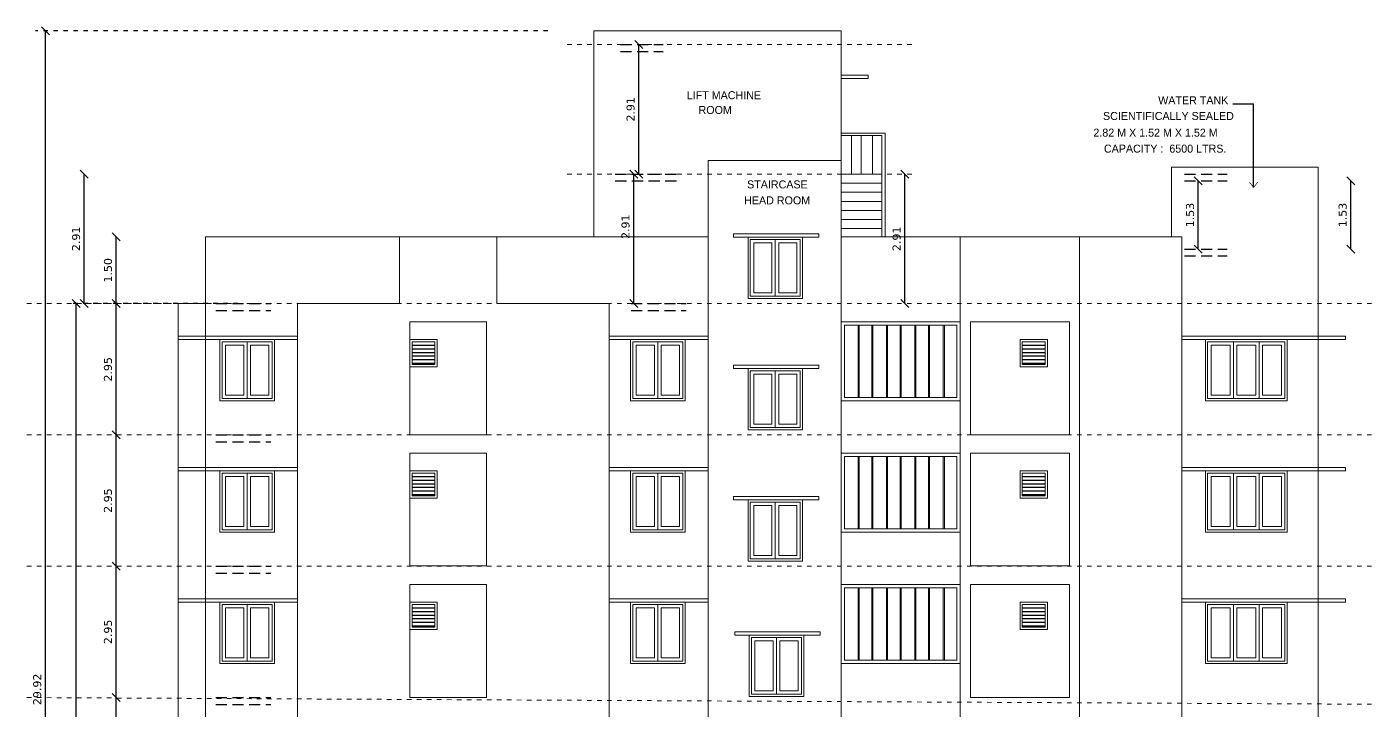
# Model space of a CAD drawing. Header units: metres. Extents: x 927 to 1109, y 805 to 891.
# Drawn here: x 1030.46 to 1060.72, y 876.03 to 891.39 of the extents above; entities that cross this region are included whole.
import ezdxf

# ---------------------------------------------------------------- set-up
doc = ezdxf.new("R2010")
doc.units = ezdxf.units.M
doc.header["$MEASUREMENT"] = 0
doc.header["$PDMODE"] = 2
doc.header["$PDSIZE"] = 50
for name, pattern in [('DOT2', [0.125, 0, -0.125]), ('DOTX2', [0.5, 0, -0.5]), ('HIDDEN', [0.375, 0.25, -0.125])]:
    doc.linetypes.add(name, pattern=pattern)
doc.layers.get('0').update_dxf_attribs({"lineweight": 0})
doc.layers.get('Defpoints').update_dxf_attribs({"lineweight": 0})
for name, color, linetype in [('BLK_1_HT_OF_BLDG', 5, 'Continuous'), ('BLK_1_ROOF_WATER_TANK_HT', 235, 'Continuous'), ('BLK_1_STAIR_HEADROOM', 55, 'Continuous'), ('COLUMN', 2, 'Continuous'), ('DOORTEXT', 13, 'Continuous'), ('flr hts', 252, 'HIDDEN'), ('HATCH', 15, 'Continuous')]:
    doc.layers.add(name, color=color, linetype=linetype)
for name, color, linetype, lineweight in [('BLK_1_MUMTY_HT', 83, 'Continuous', 0), ('DOOR', 8, 'Continuous', 0), ('ED', 30, 'Continuous', 0), ('ROOM TEXT', 7, 'Continuous', 0), ('wall', 7, 'Continuous', 0)]:
    doc.layers.add(name, color=color, linetype=linetype, lineweight=lineweight)
doc.styles.get("Standard").update_dxf_attribs({"font": 'verdana.ttf', "height": 0.18})
doc.styles.add('UATEXT', font='GOTHIC.TTF')
doc.dimstyles.new('ED', dxfattribs={"dimscale": 0, "dimtxt": 0.18, "dimasz": 0.18, "dimexe": 0, "dimexo": 0, "dimgap": 0.09, "dimtad": 1, "dimtoh": 1, "dimzin": 3, "dimdsep": 46, "dimtxsty": 'Standard', "dimblk": 'OBLIQUE', "dimcen": 0.09, "dimse1": 1, "dimse2": 1, "dimclrd": 251, "dimclrt": 30, "dimadec": 0, "dimazin": 0, "dimtfac": 1, "dimtmove": 0, "dimatfit": 3, "dimldrblk": 'ARCHTICK', "dimfxl": 1, "dimtolj": 1, "dimtzin": 0, "dimarcsym": 0})
doc.dimstyles.get("Standard").update_dxf_attribs({"dimscale": 0, "dimtxt": 0.18, "dimasz": 0.18, "dimexe": 0.18, "dimexo": 0.0625, "dimgap": 0.09, "dimtad": 1, "dimtoh": 1, "dimzin": 0, "dimdsep": 46, "dimtxsty": 'Standard', "dimblk": 'OBLIQUE', "dimcen": 0.09, "dimse1": 1, "dimse2": 1, "dimadec": 0, "dimazin": 0, "dimtfac": 1, "dimtofl": 0, "dimtmove": 0, "dimatfit": 3, "dimldrblk": 'OBLIQUE', "dimfxl": 1, "dimtolj": 1, "dimtzin": 0, "dimarcsym": 0})

# ---------------------------------------------------------------- blocks, each defined once
blk = doc.blocks.new('_Oblique')
at = {"color": 0, "linetype": 'ByBlock', "lineweight": -2}
blk.add_line((-0.5, -0.5), (0.5, 0.5), dxfattribs=at)
blk = doc.blocks.new('*D33')
at = {"layer": 'Defpoints', "color": 0, "transparency": 16777216}
for p in [(1032.47, 885.168), (1035.205, 885.168), (1034.812, 882.215)]:
    blk.add_point(p, dxfattribs=at)
at = {"layer": 'ED', "color": 251, "lineweight": -2, "transparency": 16777216}
blk.add_line((1032.47, 882.215), (1032.47, 885.168), dxfattribs=at)
at = {"layer": 'ED', "color": 251, "lineweight": -2, "transparency": 16777216, "xscale": 0.18, "yscale": 0.18, "zscale": 0.18}
for p, rotation in [((1032.47, 885.168), 90), ((1032.47, 882.215), 270)]:
    blk.add_blockref('_Oblique', p, dxfattribs=dict(at, rotation=rotation))
at = {"layer": 'ED', "color": 30, "transparency": 16777216, "insert": (1032.286, 883.691), "char_height": 0.18, "attachment_point": 5, "rotation": 90}
blk.add_mtext('\\A1;2.95', dxfattribs=at)
blk = doc.blocks.new('_ArchTick')
at = {"color": 0, "const_width": 0.15}
blk.add_lwpolyline([(-0.5, -0.5), (0.5, 0.5)], dxfattribs=at)
blk = doc.blocks.new('*D34')
at = {"layer": 'Defpoints', "color": 0, "transparency": 16777216}
for p in [(1032.47, 886.668), (1035.205, 886.668), (1035.205, 885.168)]:
    blk.add_point(p, dxfattribs=at)
at = {"layer": 'wall', "color": 251, "lineweight": -2, "transparency": 16777216}
blk.add_line((1032.47, 885.168), (1032.47, 886.668), dxfattribs=at)
at = {"layer": 'wall', "color": 251, "lineweight": -2, "transparency": 16777216, "xscale": 0.18, "yscale": 0.18, "zscale": 0.18}
for p, rotation in [((1032.47, 886.668), 90), ((1032.47, 885.168), 270)]:
    blk.add_blockref('_Oblique', p, dxfattribs=dict(at, rotation=rotation))
at = {"layer": 'wall', "color": 30, "transparency": 16777216, "insert": (1032.286, 885.918), "char_height": 0.18, "attachment_point": 5, "rotation": 90}
blk.add_mtext('\\A1;1.50', dxfattribs=at)
blk = doc.blocks.new('*D35')
at = {"layer": 'Defpoints', "color": 0, "transparency": 16777216}
for p in [(1030.878, 891.301), (1042.181, 891.301), (1031.751, 861.385)]:
    blk.add_point(p, dxfattribs=at)
at = {"layer": 'ED', "color": 251, "lineweight": -2, "transparency": 16777216}
blk.add_line((1030.878, 861.385), (1030.878, 891.301), dxfattribs=at)
at = {"layer": 'ED', "color": 251, "lineweight": -2, "transparency": 16777216, "xscale": 0.18, "yscale": 0.18, "zscale": 0.18}
for p, rotation in [((1030.878, 891.301), 90), ((1030.878, 861.385), 270)]:
    blk.add_blockref('_Oblique', p, dxfattribs=dict(at, rotation=rotation))
at = {"layer": 'ED', "color": 30, "transparency": 16777216, "insert": (1030.694, 876.493), "char_height": 0.18, "attachment_point": 5, "rotation": 90}
blk.add_mtext('\\A1;29.92', dxfattribs=at)
blk = doc.blocks.new('*D36')
at = {"layer": 'Defpoints', "color": 0, "transparency": 16777216}
for p in [(1044.112, 888.081), (1044.629, 888.081), (1044.662, 885.168)]:
    blk.add_point(p, dxfattribs=at)
at = {"layer": 'ED', "color": 251, "lineweight": -2, "transparency": 16777216}
blk.add_line((1044.112, 885.168), (1044.112, 888.081), dxfattribs=at)
at = {"layer": 'ED', "color": 251, "lineweight": -2, "transparency": 16777216, "xscale": 0.18, "yscale": 0.18, "zscale": 0.18}
for p, rotation in [((1044.112, 888.081), 90), ((1044.112, 885.168), 270)]:
    blk.add_blockref('_Oblique', p, dxfattribs=dict(at, rotation=rotation))
at = {"layer": 'ED', "color": 30, "transparency": 16777216, "insert": (1043.928, 886.898), "char_height": 0.18, "attachment_point": 5, "rotation": 90}
blk.add_mtext('\\A1;2.91', dxfattribs=at)
blk = doc.blocks.new('*D100')
at = {"layer": 'Defpoints', "color": 0, "transparency": 16777216}
for p in [(1056.811, 887.928), (1056.847, 887.928), (1056.847, 886.395)]:
    blk.add_point(p, dxfattribs=at)
at = {"layer": 'ED', "color": 251, "lineweight": -2, "transparency": 16777216}
blk.add_line((1056.811, 886.395), (1056.811, 887.928), dxfattribs=at)
at = {"layer": 'ED', "color": 251, "lineweight": -2, "transparency": 16777216, "xscale": 0.18, "yscale": 0.18, "zscale": 0.18}
for p, rotation in [((1056.811, 887.928), 90), ((1056.811, 886.395), 270)]:
    blk.add_blockref('_Oblique', p, dxfattribs=dict(at, rotation=rotation))
at = {"layer": 'ED', "color": 30, "transparency": 16777216, "insert": (1056.627, 887.161), "char_height": 0.18, "attachment_point": 5, "rotation": 90}
blk.add_mtext('\\A1;1.53', dxfattribs=at)
blk = doc.blocks.new('*D101')
at = {"layer": 'Defpoints', "color": 0, "transparency": 16777216}
for p in [(1044.226, 890.995), (1044.431, 890.995), (1044.431, 888.081)]:
    blk.add_point(p, dxfattribs=at)
at = {"layer": 'ED', "color": 251, "lineweight": -2, "transparency": 16777216}
blk.add_line((1044.226, 888.081), (1044.226, 890.995), dxfattribs=at)
at = {"layer": 'ED', "color": 251, "lineweight": -2, "transparency": 16777216, "xscale": 0.18, "yscale": 0.18, "zscale": 0.18}
for p, rotation in [((1044.226, 890.995), 90), ((1044.226, 888.081), 270)]:
    blk.add_blockref('_Oblique', p, dxfattribs=dict(at, rotation=rotation))
at = {"layer": 'ED', "color": 30, "transparency": 16777216, "insert": (1044.042, 889.538), "char_height": 0.18, "attachment_point": 5, "rotation": 90}
blk.add_mtext('\\A1;2.91', dxfattribs=at)
blk = doc.blocks.new('*D118')
at = {"layer": 'BLK_1_STAIR_HEADROOM', "color": 0, "lineweight": -2, "transparency": 16777216}
blk.add_line((1050.21, 885.168), (1050.21, 888.081), dxfattribs=at)
at = {"layer": 'Defpoints', "color": 0, "transparency": 16777216}
for p in [(1045.167, 888.081), (1050.21, 888.081), (1045.29, 885.168)]:
    blk.add_point(p, dxfattribs=at)
at = {"layer": 'BLK_1_STAIR_HEADROOM', "color": 0, "lineweight": -2, "transparency": 16777216, "xscale": 0.18, "yscale": 0.18, "zscale": 0.18}
for p, rotation in [((1050.21, 888.081), 90), ((1050.21, 885.168), 270)]:
    blk.add_blockref('_Oblique', p, dxfattribs=dict(at, rotation=rotation))
at = {"layer": 'BLK_1_STAIR_HEADROOM', "color": 0, "transparency": 16777216, "insert": (1050.026, 886.625), "char_height": 0.18, "attachment_point": 5, "rotation": 90}
blk.add_mtext('\\A1;2.91', dxfattribs=at)
blk = doc.blocks.new('*D124')
at = {"layer": 'BLK_1_HT_OF_BLDG', "color": 0, "lineweight": -2, "transparency": 16777216}
blk.add_line((1031.567, 861.385), (1031.567, 885.168), dxfattribs=at)
at = {"layer": 'Defpoints', "color": 0, "transparency": 16777216}
for p in [(1031.567, 885.168), (1034.476, 885.168), (1034.476, 861.385)]:
    blk.add_point(p, dxfattribs=at)
at = {"layer": 'BLK_1_HT_OF_BLDG', "color": 0, "lineweight": -2, "transparency": 16777216, "xscale": 0.18, "yscale": 0.18, "zscale": 0.18}
for p, rotation in [((1031.567, 885.168), 90), ((1031.567, 861.385), 270)]:
    blk.add_blockref('_Oblique', p, dxfattribs=dict(at, rotation=rotation))
at = {"layer": 'BLK_1_HT_OF_BLDG', "color": 0, "transparency": 16777216, "insert": (1031.383, 873.476), "char_height": 0.18, "attachment_point": 5, "rotation": 90}
blk.add_mtext('\\A1;23.78', dxfattribs=at)
blk = doc.blocks.new('*D148')
at = {"layer": 'BLK_1_MUMTY_HT', "color": 0, "lineweight": -2, "transparency": 16777216}
blk.add_line((1031.751, 885.168), (1031.751, 888.081), dxfattribs=at)
at = {"layer": 'Defpoints', "color": 0, "transparency": 16777216}
for p in [(1031.751, 888.081), (1045.785, 888.081), (1033.863, 885.168)]:
    blk.add_point(p, dxfattribs=at)
at = {"layer": 'BLK_1_MUMTY_HT', "color": 0, "lineweight": -2, "transparency": 16777216, "xscale": 0.18, "yscale": 0.18, "zscale": 0.18}
for p, rotation in [((1031.751, 888.081), 90), ((1031.751, 885.168), 270)]:
    blk.add_blockref('_Oblique', p, dxfattribs=dict(at, rotation=rotation))
at = {"layer": 'BLK_1_MUMTY_HT', "color": 0, "transparency": 16777216, "insert": (1031.568, 886.625), "char_height": 0.18, "attachment_point": 5, "rotation": 90}
blk.add_mtext('\\A1;2.91', dxfattribs=at)
blk = doc.blocks.new('*D149')
at = {"layer": 'BLK_1_ROOF_WATER_TANK_HT', "color": 0, "lineweight": -2, "transparency": 16777216}
blk.add_line((1060.243, 886.395), (1060.243, 887.928), dxfattribs=at)
at = {"layer": 'Defpoints', "color": 0, "transparency": 16777216}
for p in [(1057.462, 887.928), (1060.243, 887.928), (1057.462, 886.395)]:
    blk.add_point(p, dxfattribs=at)
at = {"layer": 'BLK_1_ROOF_WATER_TANK_HT', "color": 0, "lineweight": -2, "transparency": 16777216, "xscale": 0.18, "yscale": 0.18, "zscale": 0.18}
for p, rotation in [((1060.243, 887.928), 90), ((1060.243, 886.395), 270)]:
    blk.add_blockref('_Oblique', p, dxfattribs=dict(at, rotation=rotation))
at = {"layer": 'BLK_1_ROOF_WATER_TANK_HT', "color": 0, "transparency": 16777216, "insert": (1060.06, 887.161), "char_height": 0.18, "attachment_point": 5, "rotation": 90}
blk.add_mtext('\\A1;1.53', dxfattribs=at)
blk = doc.blocks.new('*D285')
at = {"layer": 'Defpoints', "color": 0, "transparency": 16777216}
for p in [(1032.47, 876.308), (1033.863, 876.308), (1033.633, 873.355)]:
    blk.add_point(p, dxfattribs=at)
at = {"layer": 'ED', "color": 251, "lineweight": -2, "transparency": 16777216}
blk.add_line((1032.47, 873.355), (1032.47, 876.308), dxfattribs=at)
at = {"layer": 'ED', "color": 251, "lineweight": -2, "transparency": 16777216, "xscale": 0.18, "yscale": 0.18, "zscale": 0.18}
for p, rotation in [((1032.47, 876.308), 90), ((1032.47, 873.355), 270)]:
    blk.add_blockref('_Oblique', p, dxfattribs=dict(at, rotation=rotation))
at = {"layer": 'ED', "color": 30, "transparency": 16777216, "insert": (1032.286, 874.831), "char_height": 0.18, "attachment_point": 5, "rotation": 90}
blk.add_mtext('\\A1;2.95', dxfattribs=at)
blk = doc.blocks.new('*D286')
at = {"layer": 'Defpoints', "color": 0, "transparency": 16777216}
for p in [(1032.47, 879.261), (1033.863, 879.261), (1033.863, 876.308)]:
    blk.add_point(p, dxfattribs=at)
at = {"layer": 'ED', "color": 251, "lineweight": -2, "transparency": 16777216}
blk.add_line((1032.47, 876.308), (1032.47, 879.261), dxfattribs=at)
at = {"layer": 'ED', "color": 251, "lineweight": -2, "transparency": 16777216, "xscale": 0.18, "yscale": 0.18, "zscale": 0.18}
for p, rotation in [((1032.47, 879.261), 90), ((1032.47, 876.308), 270)]:
    blk.add_blockref('_Oblique', p, dxfattribs=dict(at, rotation=rotation))
at = {"layer": 'ED', "color": 30, "transparency": 16777216, "insert": (1032.286, 877.785), "char_height": 0.18, "attachment_point": 5, "rotation": 90}
blk.add_mtext('\\A1;2.95', dxfattribs=at)
blk = doc.blocks.new('*D287')
at = {"layer": 'Defpoints', "color": 0, "transparency": 16777216}
for p in [(1032.47, 882.215), (1033.863, 882.215), (1033.863, 879.261)]:
    blk.add_point(p, dxfattribs=at)
at = {"layer": 'ED', "color": 251, "lineweight": -2, "transparency": 16777216}
blk.add_line((1032.47, 879.261), (1032.47, 882.215), dxfattribs=at)
at = {"layer": 'ED', "color": 251, "lineweight": -2, "transparency": 16777216, "xscale": 0.18, "yscale": 0.18, "zscale": 0.18}
for p, rotation in [((1032.47, 882.215), 90), ((1032.47, 879.261), 270)]:
    blk.add_blockref('_Oblique', p, dxfattribs=dict(at, rotation=rotation))
at = {"layer": 'ED', "color": 30, "transparency": 16777216, "insert": (1032.286, 880.738), "char_height": 0.18, "attachment_point": 5, "rotation": 90}
blk.add_mtext('\\A1;2.95', dxfattribs=at)

msp = doc.modelspace()

# ---------------------------------------------------------------- hatches: boundary and pattern name
at = {"layer": 'HATCH'}
h = msp.add_hatch(dxfattribs=at)
h.set_pattern_fill('ANSI31', color=256, scale=0.638889, angle=135, style=0)
h.set_pattern_definition([(180, (1272.15262, 1333.52954), (0, -0.079861111), [])])
h.paths.add_polyline_path([(1039.638, 884.31), (1039.127, 884.31), (1039.127, 883.799), (1039.638, 883.799)])
h = msp.add_hatch(dxfattribs=at)
h.set_pattern_fill('ANSI31', color=256, scale=0.638889, angle=135, style=0)
h.set_pattern_definition([(180, (1285.87874, 1333.52954), (0, -0.079861111), [])])
h.paths.add_polyline_path([(1053.365, 884.31), (1052.853, 884.31), (1052.853, 883.799), (1053.365, 883.799)])
h = msp.add_hatch(dxfattribs=at)
h.set_pattern_fill('ANSI31', color=256, scale=0.638889, angle=135, style=0)
h.set_pattern_definition([(180, (1272.15262, 1330.57621), (0, -0.079861111), [])])
h.paths.add_polyline_path([(1039.638, 881.357), (1039.127, 881.357), (1039.127, 880.846), (1039.638, 880.846)])
h = msp.add_hatch(dxfattribs=at)
h.set_pattern_fill('ANSI31', color=256, scale=0.638889, angle=135, style=0)
h.set_pattern_definition([(180, (1285.87874, 1330.57621), (0, -0.079861111), [])])
h.paths.add_polyline_path([(1053.365, 881.357), (1052.853, 881.357), (1052.853, 880.846), (1053.365, 880.846)])
h = msp.add_hatch(dxfattribs=at)
h.set_pattern_fill('ANSI31', color=256, scale=0.638889, angle=135, style=0)
h.set_pattern_definition([(180, (1272.15262, 1327.62287), (0, -0.079861111), [])])
h.paths.add_polyline_path([(1039.638, 878.404), (1039.127, 878.404), (1039.127, 877.892), (1039.638, 877.892)])
h = msp.add_hatch(dxfattribs=at)
h.set_pattern_fill('ANSI31', color=256, scale=0.638889, angle=135, style=0)
h.set_pattern_definition([(180, (1285.87874, 1327.62287), (0, -0.079861111), [])])
h.paths.add_polyline_path([(1053.365, 878.404), (1052.853, 878.404), (1052.853, 877.892), (1053.365, 877.892)])

# ---------------------------------------------------------------- linework, layer by layer
at = {"color": 251, "linetype": 'DOT2'}
for p, q in [((1042.616, 890.995), (1050.371, 890.995)), ((1042.616, 888.081), (1050.371, 888.081)), ((1030.461, 885.168), (1060.721, 885.168)), ((1030.461, 882.215), (1060.721, 882.215)), ((1030.461, 879.261), (1060.721, 879.261)), ((1030.461, 876.308), (1060.721, 876.158))]:
    msp.add_line(p, q, dxfattribs=at)
at = {"layer": 'COLUMN', "linetype": 'HIDDEN'}
for p, q in [((1043.812, 890.995), (1044.774, 890.995)), ((1043.812, 890.841), (1044.774, 890.841)), ((1043.696, 888.081), (1045.167, 888.081)), ((1043.696, 887.928), (1045.167, 887.928)), ((1056.499, 888.081), (1057.462, 888.081)), ((1056.499, 887.928), (1057.462, 887.928)), ((1056.499, 886.395), (1057.462, 886.395)), ((1056.499, 886.241), (1057.462, 886.241)), ((1034.711, 885.168), (1035.949, 885.168)), ((1044.052, 885.168), (1045.29, 885.168)), ((1034.711, 885.015), (1035.949, 885.015)), ((1044.052, 885.015), (1045.29, 885.015)), ((1034.711, 882.215), (1035.949, 882.215)), ((1034.711, 882.061), (1035.949, 882.061)), ((1034.711, 879.261), (1035.949, 879.261)), ((1034.711, 879.108), (1035.949, 879.108)), ((1034.711, 876.308), (1035.949, 876.308)), ((1034.711, 876.155), (1035.949, 876.155))]:
    msp.add_line(p, q, dxfattribs=at)
at = {"layer": 'DOOR', "linetype": 'Continuous'}
for p, q in [((1048.775, 889.001), (1049.771, 889.001)), ((1048.775, 888.95), (1049.695, 888.95)), ((1049.008, 888.95), (1049.008, 888.081)), ((1049.227, 888.95), (1049.227, 888.081)), ((1049.48, 888.95), (1049.48, 888.081)), ((1049.695, 886.668), (1049.695, 888.95)), ((1049.771, 886.668), (1049.771, 889.001)), ((1048.775, 888.081), (1049.695, 888.081)), ((1048.775, 887.877), (1049.695, 887.877)), ((1048.775, 887.672), (1049.695, 887.672)), ((1048.775, 887.468), (1049.695, 887.468)), ((1048.775, 887.264), (1049.695, 887.264)), ((1048.775, 887.059), (1049.695, 887.059)), ((1041.031, 886.668), (1045.785, 886.668)), ((1047.909, 886.663), (1046.683, 886.663)), ((1046.683, 886.663), (1046.683, 885.283)), ((1047.909, 885.283), (1047.909, 886.663)), ((1048.775, 886.855), (1049.695, 886.855)), ((1051.458, 886.668), (1048.775, 886.668)), ((1054.141, 886.668), (1056.441, 886.668)), ((1047.858, 886.612), (1046.734, 886.612)), ((1046.734, 886.612), (1046.734, 885.334)), ((1047.296, 886.612), (1047.296, 885.334)), ((1047.858, 885.334), (1047.858, 886.612)), ((1034.476, 885.168), (1033.863, 885.168)), ((1046.683, 885.283), (1047.909, 885.283)), ((1046.734, 885.334), (1047.858, 885.334)), ((1051.458, 884.758), (1048.775, 884.758)), ((1048.851, 884.681), (1051.381, 884.681)), ((1048.851, 883.058), (1048.851, 884.681)), ((1049.158, 884.681), (1049.158, 883.058)), ((1049.183, 884.681), (1049.183, 883.058)), ((1049.465, 883.058), (1049.465, 884.681)), ((1049.49, 883.058), (1049.49, 884.681)), ((1049.797, 884.681), (1049.797, 883.058)), ((1049.822, 884.681), (1049.822, 883.058)), ((1050.103, 883.058), (1050.103, 884.681)), ((1050.129, 883.058), (1050.129, 884.681)), ((1050.436, 884.681), (1050.436, 883.058)), ((1050.461, 884.681), (1050.461, 883.058)), ((1050.742, 883.058), (1050.742, 884.681)), ((1050.768, 883.058), (1050.768, 884.681)), ((1051.075, 884.681), (1051.075, 883.058)), ((1051.1, 884.681), (1051.1, 883.058)), ((1051.381, 884.681), (1051.381, 883.058)), ((1036.029, 884.361), (1034.802, 884.361)), ((1034.802, 884.361), (1034.802, 882.981)), ((1035.978, 884.31), (1034.853, 884.31)), ((1034.853, 884.31), (1034.853, 883.032)), ((1035.415, 884.31), (1035.415, 883.032)), ((1035.978, 883.032), (1035.978, 884.31)), ((1036.029, 882.981), (1036.029, 884.361)), ((1045.267, 884.361), (1044.04, 884.361)), ((1044.04, 884.361), (1044.04, 882.981)), ((1045.216, 884.31), (1044.091, 884.31)), ((1044.091, 884.31), (1044.091, 883.032)), ((1044.654, 884.31), (1044.654, 883.032)), ((1045.216, 883.032), (1045.216, 884.31)), ((1045.267, 882.981), (1045.267, 884.361)), ((1058.811, 884.361), (1056.971, 884.361)), ((1056.971, 884.361), (1056.971, 882.981)), ((1058.76, 884.31), (1057.022, 884.31)), ((1057.022, 884.31), (1057.022, 883.032)), ((1057.602, 884.31), (1057.602, 883.032)), ((1058.181, 884.31), (1058.181, 883.032)), ((1058.76, 883.032), (1058.76, 884.31)), ((1058.811, 882.981), (1058.811, 884.361)), ((1047.909, 883.71), (1046.683, 883.71)), ((1046.683, 883.71), (1046.683, 882.33)), ((1047.858, 883.659), (1046.734, 883.659)), ((1046.734, 883.659), (1046.734, 882.381)), ((1047.296, 883.659), (1047.296, 882.381)), ((1047.858, 882.381), (1047.858, 883.659)), ((1047.909, 882.33), (1047.909, 883.71)), ((1034.853, 883.032), (1035.978, 883.032)), ((1044.091, 883.032), (1045.216, 883.032)), ((1051.381, 883.058), (1048.851, 883.058)), ((1057.022, 883.032), (1058.76, 883.032)), ((1034.802, 882.981), (1036.029, 882.981)), ((1044.04, 882.981), (1045.267, 882.981)), ((1051.458, 882.981), (1048.775, 882.981)), ((1056.971, 882.981), (1058.811, 882.981)), ((1046.734, 882.381), (1047.858, 882.381)), ((1046.683, 882.33), (1047.909, 882.33)), ((1051.458, 881.805), (1048.775, 881.805)), ((1051.458, 881.805), (1048.775, 881.805)), ((1048.851, 881.728), (1051.381, 881.728)), ((1048.851, 880.105), (1048.851, 881.728)), ((1049.158, 881.728), (1049.158, 880.105)), ((1049.183, 881.728), (1049.183, 880.105)), ((1049.465, 880.105), (1049.465, 881.728)), ((1049.49, 880.105), (1049.49, 881.728)), ((1049.797, 881.728), (1049.797, 880.105)), ((1049.822, 881.728), (1049.822, 880.105)), ((1050.103, 880.105), (1050.103, 881.728)), ((1050.129, 880.105), (1050.129, 881.728)), ((1050.436, 881.728), (1050.436, 880.105)), ((1050.461, 881.728), (1050.461, 880.105)), ((1050.742, 880.105), (1050.742, 881.728)), ((1050.768, 880.105), (1050.768, 881.728)), ((1051.075, 881.728), (1051.075, 880.105)), ((1051.1, 881.728), (1051.1, 880.105)), ((1051.381, 881.728), (1051.381, 880.105)), ((1036.029, 881.408), (1034.802, 881.408)), ((1034.802, 881.408), (1034.802, 880.028)), ((1035.978, 881.357), (1034.853, 881.357)), ((1034.853, 881.357), (1034.853, 880.079)), ((1035.415, 881.357), (1035.415, 880.079)), ((1035.978, 880.079), (1035.978, 881.357)), ((1036.029, 880.028), (1036.029, 881.408)), ((1045.267, 881.408), (1044.04, 881.408)), ((1044.04, 881.408), (1044.04, 880.028)), ((1045.216, 881.357), (1044.091, 881.357)), ((1044.091, 881.357), (1044.091, 880.079)), ((1044.654, 881.357), (1044.654, 880.079)), ((1045.216, 880.079), (1045.216, 881.357)), ((1045.267, 880.028), (1045.267, 881.408)), ((1058.811, 881.408), (1056.971, 881.408)), ((1056.971, 881.408), (1056.971, 880.028)), ((1058.76, 881.357), (1057.022, 881.357)), ((1057.022, 881.357), (1057.022, 880.079)), ((1057.602, 881.357), (1057.602, 880.079)), ((1058.181, 881.357), (1058.181, 880.079)), ((1058.76, 880.079), (1058.76, 881.357)), ((1058.811, 880.028), (1058.811, 881.408)), ((1047.909, 880.756), (1046.683, 880.756)), ((1046.683, 880.756), (1046.683, 879.376)), ((1047.858, 880.705), (1046.734, 880.705)), ((1046.734, 880.705), (1046.734, 879.427)), ((1047.296, 880.705), (1047.296, 879.427)), ((1047.858, 879.427), (1047.858, 880.705)), ((1047.909, 879.376), (1047.909, 880.756)), ((1034.802, 880.028), (1036.029, 880.028)), ((1034.853, 880.079), (1035.978, 880.079)), ((1044.04, 880.028), (1045.267, 880.028)), ((1044.091, 880.079), (1045.216, 880.079)), ((1051.458, 880.028), (1048.775, 880.028)), ((1051.381, 880.105), (1048.851, 880.105)), ((1056.971, 880.028), (1058.811, 880.028)), ((1057.022, 880.079), (1058.76, 880.079)), ((1046.683, 879.376), (1047.909, 879.376)), ((1046.734, 879.427), (1047.858, 879.427)), ((1051.458, 878.851), (1048.775, 878.851)), ((1051.458, 878.851), (1048.775, 878.851)), ((1048.851, 878.775), (1051.381, 878.775)), ((1048.851, 877.151), (1048.851, 878.775)), ((1049.158, 878.775), (1049.158, 877.151)), ((1049.183, 878.775), (1049.183, 877.151)), ((1049.465, 877.151), (1049.465, 878.775)), ((1049.49, 877.151), (1049.49, 878.775)), ((1049.797, 878.775), (1049.797, 877.151)), ((1049.822, 878.775), (1049.822, 877.151)), ((1050.103, 877.151), (1050.103, 878.775)), ((1050.129, 877.151), (1050.129, 878.775)), ((1050.436, 878.775), (1050.436, 877.151)), ((1050.461, 878.775), (1050.461, 877.151)), ((1050.742, 877.151), (1050.742, 878.775)), ((1050.768, 877.151), (1050.768, 878.775)), ((1051.075, 878.775), (1051.075, 877.151)), ((1051.1, 878.775), (1051.1, 877.151)), ((1051.381, 878.775), (1051.381, 877.151)), ((1036.029, 878.455), (1034.802, 878.455)), ((1034.802, 878.455), (1034.802, 877.075)), ((1036.029, 877.075), (1036.029, 878.455)), ((1045.267, 878.455), (1044.04, 878.455)), ((1044.04, 878.455), (1044.04, 877.075)), ((1045.267, 877.075), (1045.267, 878.455)), ((1058.811, 878.455), (1056.971, 878.455)), ((1056.971, 878.455), (1056.971, 877.075)), ((1058.811, 877.075), (1058.811, 878.455)), ((1035.978, 878.404), (1034.853, 878.404)), ((1034.853, 878.404), (1034.853, 877.126)), ((1035.415, 878.404), (1035.415, 877.126)), ((1035.978, 877.126), (1035.978, 878.404)), ((1045.216, 878.404), (1044.091, 878.404)), ((1044.091, 878.404), (1044.091, 877.126)), ((1044.654, 878.404), (1044.654, 877.126)), ((1045.216, 877.126), (1045.216, 878.404)), ((1058.76, 878.404), (1057.022, 878.404)), ((1057.022, 878.404), (1057.022, 877.126)), ((1057.602, 878.404), (1057.602, 877.126)), ((1058.181, 878.404), (1058.181, 877.126)), ((1058.76, 877.126), (1058.76, 878.404)), ((1047.938, 877.712), (1046.712, 877.712)), ((1046.712, 877.712), (1046.712, 876.332)), ((1047.887, 877.661), (1046.763, 877.661)), ((1046.763, 877.661), (1046.763, 876.383)), ((1047.325, 877.661), (1047.325, 876.383)), ((1047.887, 876.383), (1047.887, 877.661)), ((1047.938, 876.332), (1047.938, 877.712)), ((1034.802, 877.075), (1036.029, 877.075)), ((1034.853, 877.126), (1035.978, 877.126)), ((1044.04, 877.075), (1045.267, 877.075)), ((1044.091, 877.126), (1045.216, 877.126)), ((1051.458, 877.075), (1048.775, 877.075)), ((1051.381, 877.151), (1048.851, 877.151)), ((1056.971, 877.075), (1058.811, 877.075)), ((1057.022, 877.126), (1058.76, 877.126)), ((1046.712, 876.332), (1047.938, 876.332)), ((1046.763, 876.383), (1047.887, 876.383))]:
    msp.add_line(p, q, dxfattribs=at)
for points in [[(1046.357, 886.663), (1048.274, 886.663), (1048.274, 886.74), (1046.357, 886.74)], [(1046.811, 885.411), (1047.219, 885.411), (1047.219, 886.535), (1046.811, 886.535)], [(1047.782, 885.411), (1047.373, 885.411), (1047.373, 886.535), (1047.782, 886.535)], [(1033.863, 884.361), (1036.546, 884.361), (1036.546, 884.438), (1033.863, 884.438)], [(1034.93, 883.109), (1035.339, 883.109), (1035.339, 884.234), (1034.93, 884.234)], [(1035.901, 883.109), (1035.492, 883.109), (1035.492, 884.234), (1035.901, 884.234)], [(1039.076, 883.748), (1039.69, 883.748), (1039.69, 884.361), (1039.076, 884.361)], [(1039.127, 883.799), (1039.638, 883.799), (1039.638, 884.31), (1039.127, 884.31)], [(1043.561, 884.361), (1045.785, 884.361), (1045.785, 884.438), (1043.561, 884.438)], [(1044.168, 883.109), (1044.577, 883.109), (1044.577, 884.234), (1044.168, 884.234)], [(1045.139, 883.109), (1044.73, 883.109), (1044.73, 884.234), (1045.139, 884.234)], [(1052.802, 883.748), (1053.416, 883.748), (1053.416, 884.361), (1052.802, 884.361)], [(1052.853, 883.799), (1053.365, 883.799), (1053.365, 884.31), (1052.853, 884.31)], [(1056.441, 884.361), (1060.121, 884.361), (1060.121, 884.438), (1056.441, 884.438)], [(1057.099, 883.109), (1057.525, 883.109), (1057.525, 884.234), (1057.099, 884.234)], [(1057.678, 883.109), (1058.104, 883.109), (1058.104, 884.234), (1057.678, 884.234)], [(1058.258, 883.109), (1058.684, 883.109), (1058.684, 884.234), (1058.258, 884.234)], [(1046.357, 883.71), (1048.274, 883.71), (1048.274, 883.786), (1046.357, 883.786)], [(1046.811, 882.457), (1047.219, 882.457), (1047.219, 883.582), (1046.811, 883.582)], [(1047.782, 882.457), (1047.373, 882.457), (1047.373, 883.582), (1047.782, 883.582)], [(1033.863, 881.408), (1036.546, 881.408), (1036.546, 881.485), (1033.863, 881.485)], [(1043.561, 881.408), (1045.785, 881.408), (1045.785, 881.485), (1043.561, 881.485)], [(1056.441, 881.408), (1060.121, 881.408), (1060.121, 881.485), (1056.441, 881.485)], [(1034.93, 880.156), (1035.339, 880.156), (1035.339, 881.28), (1034.93, 881.28)], [(1035.901, 880.156), (1035.492, 880.156), (1035.492, 881.28), (1035.901, 881.28)], [(1039.076, 880.795), (1039.69, 880.795), (1039.69, 881.408), (1039.076, 881.408)], [(1039.127, 880.846), (1039.638, 880.846), (1039.638, 881.357), (1039.127, 881.357)], [(1044.168, 880.156), (1044.577, 880.156), (1044.577, 881.28), (1044.168, 881.28)], [(1045.139, 880.156), (1044.73, 880.156), (1044.73, 881.28), (1045.139, 881.28)], [(1052.802, 880.795), (1053.416, 880.795), (1053.416, 881.408), (1052.802, 881.408)], [(1052.853, 880.846), (1053.365, 880.846), (1053.365, 881.357), (1052.853, 881.357)], [(1057.099, 880.156), (1057.525, 880.156), (1057.525, 881.28), (1057.099, 881.28)], [(1057.678, 880.156), (1058.104, 880.156), (1058.104, 881.28), (1057.678, 881.28)], [(1058.258, 880.156), (1058.684, 880.156), (1058.684, 881.28), (1058.258, 881.28)], [(1046.357, 880.756), (1048.274, 880.756), (1048.274, 880.833), (1046.357, 880.833)], [(1046.811, 879.504), (1047.219, 879.504), (1047.219, 880.629), (1046.811, 880.629)], [(1047.782, 879.504), (1047.373, 879.504), (1047.373, 880.629), (1047.782, 880.629)], [(1033.863, 878.455), (1036.546, 878.455), (1036.546, 878.531), (1033.863, 878.531)], [(1039.076, 877.841), (1039.69, 877.841), (1039.69, 878.455), (1039.076, 878.455)], [(1043.561, 878.455), (1045.785, 878.455), (1045.785, 878.531), (1043.561, 878.531)], [(1052.802, 877.841), (1053.416, 877.841), (1053.416, 878.455), (1052.802, 878.455)], [(1056.441, 878.455), (1060.121, 878.455), (1060.121, 878.531), (1056.441, 878.531)], [(1034.93, 877.202), (1035.339, 877.202), (1035.339, 878.327), (1034.93, 878.327)], [(1035.901, 877.202), (1035.492, 877.202), (1035.492, 878.327), (1035.901, 878.327)], [(1039.127, 877.892), (1039.638, 877.892), (1039.638, 878.404), (1039.127, 878.404)], [(1044.168, 877.202), (1044.577, 877.202), (1044.577, 878.327), (1044.168, 878.327)], [(1045.139, 877.202), (1044.73, 877.202), (1044.73, 878.327), (1045.139, 878.327)], [(1052.853, 877.892), (1053.365, 877.892), (1053.365, 878.404), (1052.853, 878.404)], [(1057.099, 877.202), (1057.525, 877.202), (1057.525, 878.327), (1057.099, 878.327)], [(1057.678, 877.202), (1058.104, 877.202), (1058.104, 878.327), (1057.678, 878.327)], [(1058.258, 877.202), (1058.684, 877.202), (1058.684, 878.327), (1058.258, 878.327)], [(1046.386, 877.712), (1048.302, 877.712), (1048.302, 877.789), (1046.386, 877.789)], [(1046.839, 876.46), (1047.248, 876.46), (1047.248, 877.584), (1046.839, 877.584)], [(1047.81, 876.46), (1047.402, 876.46), (1047.402, 877.584), (1047.81, 877.584)]]:
    msp.add_lwpolyline(points, close=True, dxfattribs=at)
at = {"layer": 'DOORTEXT', "linetype": 'Continuous'}
msp.add_line((1057.591, 889.662), (1058.056, 889.662), dxfattribs=at)
msp.add_lwpolyline([(1058.056, 887.781), (1058.056, 887.781), (1058.056, 889.662)], dxfattribs=at)
at = {"layer": 'DOORTEXT', "linetype": 'Continuous', "const_width": 0.015}
msp.add_lwpolyline([(1057.963, 887.899), (1058.056, 887.781), (1058.149, 887.899)], dxfattribs=at)
at = {"layer": 'ED'}
for p, q in [((1043.216, 886.668), (1043.216, 891.301)), ((1043.216, 891.301), (1048.775, 891.301)), ((1048.775, 888.388), (1048.775, 891.301))]:
    msp.add_line(p, q, dxfattribs=at)
msp.add_lwpolyline([(1048.775, 890.228), (1049.388, 890.228), (1049.388, 890.305), (1048.775, 890.305)], close=True, dxfattribs=at)
at = {"layer": 'flr hts', "linetype": 'DOTX2', "ltscale": 0.25}
for p, q in [((1042.181, 891.301), (1030.656, 891.301)), ((1035.205, 885.168), (1031.425, 885.168))]:
    msp.add_line(p, q, dxfattribs=at)
at = {"layer": 'wall', "color": 1}
for p, q in [((1045.785, 863.421), (1045.785, 888.388)), ((1045.785, 888.388), (1048.775, 888.388)), ((1048.775, 863.421), (1048.775, 888.388)), ((1056.211, 888.235), (1059.508, 888.235)), ((1056.211, 886.668), (1056.211, 888.235)), ((1059.508, 875.578), (1059.508, 888.235)), ((1034.476, 875.578), (1034.476, 886.668)), ((1034.476, 886.668), (1038.846, 886.668)), ((1038.846, 885.168), (1038.846, 886.668)), ((1038.846, 886.668), (1041.031, 886.668)), ((1041.031, 885.168), (1041.031, 886.668)), ((1051.458, 864.035), (1051.458, 886.668)), ((1051.458, 886.668), (1054.141, 886.668)), ((1054.141, 864.035), (1054.141, 886.668)), ((1056.441, 864.035), (1056.441, 886.668)), ((1033.863, 864.035), (1033.863, 885.168)), ((1036.546, 864.035), (1036.546, 885.168)), ((1036.546, 885.168), (1038.846, 885.168)), ((1041.031, 885.168), (1043.561, 885.168)), ((1043.561, 864.035), (1043.561, 885.168))]:
    msp.add_line(p, q, dxfattribs=at)
for points in [[(1039.076, 882.22), (1040.801, 882.22), (1040.801, 884.758), (1039.076, 884.758)], [(1051.688, 882.22), (1053.911, 882.22), (1053.911, 884.758), (1051.688, 884.758)], [(1039.076, 879.267), (1040.801, 879.267), (1040.801, 881.805), (1039.076, 881.805)], [(1051.688, 879.267), (1053.911, 879.267), (1053.911, 881.805), (1051.688, 881.805)], [(1039.076, 876.313), (1040.801, 876.313), (1040.801, 878.851), (1039.076, 878.851)], [(1051.688, 876.313), (1053.911, 876.313), (1053.911, 878.851), (1051.688, 878.851)]]:
    msp.add_lwpolyline(points, close=True, dxfattribs=at)

# ---------------------------------------------------------------- texts
at = {"layer": 'ROOM TEXT', "style": 'UATEXT'}
for s, p in [('LIFT MACHINE', (1045.305, 889.765)), ('WATER TANK', (1055.91, 889.65)), ('ROOM', (1045.57, 889.433)), ('SCIENTIFICALLY SEALED ', (1054.668, 889.298)), ('2.82 M X 1.52 M X 1.52 M ', (1054.452, 888.923)), ('CAPACITY :  6500 LTRS.', (1054.689, 888.564)), ('STAIRCASE', (1046.662, 887.759)), ('HEAD ROOM', (1046.596, 887.4))]:
    msp.add_text(s, height=0.18, dxfattribs=at).set_placement(p)

# ---------------------------------------------------------------- dimensions: what is measured, and where the dimension line sits
at = {"layer": 'BLK_1_HT_OF_BLDG'}
dim = msp.add_linear_dim(base=(1031.567, 885.168), p1=(1034.476, 861.385), p2=(1034.476, 885.168), angle=90, dimstyle='Standard', override={"dimscale": 1}, dxfattribs=at)
dim.commit()
dim.dimension.update_dxf_attribs({"geometry": '*D124', "text_midpoint": (1031.567, 873.476), "dimtype": 160})
at = {"layer": 'BLK_1_MUMTY_HT'}
dim = msp.add_linear_dim(base=(1031.751, 888.081), p1=(1033.863, 885.168), p2=(1045.785, 888.081), angle=90, dimstyle='Standard', override={"dimscale": 1}, dxfattribs=at)
dim.commit()
dim.dimension.update_dxf_attribs({"geometry": '*D148', "text_midpoint": (1031.568, 886.625)})
at = {"layer": 'BLK_1_ROOF_WATER_TANK_HT'}
dim = msp.add_linear_dim(base=(1060.243, 887.928), p1=(1057.462, 886.395), p2=(1057.462, 887.928), angle=90, dimstyle='Standard', override={"dimscale": 1}, dxfattribs=at)
dim.commit()
dim.dimension.update_dxf_attribs({"geometry": '*D149', "text_midpoint": (1060.06, 887.161)})
at = {"layer": 'BLK_1_STAIR_HEADROOM', "color": 1}
dim = msp.add_linear_dim(base=(1050.21, 888.081), p1=(1045.29, 885.168), p2=(1045.167, 888.081), angle=90, dimstyle='Standard', override={"dimscale": 1, "dimfxl": 0}, dxfattribs=at)
dim.commit()
dim.dimension.update_dxf_attribs({"geometry": '*D118', "text_midpoint": (1050.026, 886.625)})
at = {"layer": 'ED'}
for base, p1, p2, picture, middle in [((1030.878, 891.301), (1031.751, 861.385), (1042.181, 891.301), '*D35', (1030.878, 876.493)), ((1044.112, 888.081), (1044.662, 885.168), (1044.629, 888.081), '*D36', (1044.112, 886.898))]:
    dim = msp.add_linear_dim(base=base, p1=p1, p2=p2, angle=90, dimstyle='ED', override={"dimscale": 1, "dimpost": '\\X'}, dxfattribs=at)
    dim.commit()
    dim.dimension.update_dxf_attribs({"geometry": picture, "text_midpoint": middle, "dimtype": 160})
for base, p1, p2, picture, middle in [((1044.226, 890.995), (1044.431, 888.081), (1044.431, 890.995), '*D101', (1044.042, 889.538)), ((1056.811, 887.928), (1056.847, 886.395), (1056.847, 887.928), '*D100', (1056.627, 887.161)), ((1032.47, 885.168), (1034.812, 882.215), (1035.205, 885.168), '*D33', (1032.286, 883.691))]:
    dim = msp.add_linear_dim(base=base, p1=p1, p2=p2, angle=90, dimstyle='ED', override={"dimscale": 1, "dimpost": '\\X'}, dxfattribs=at)
    dim.commit()
    dim.dimension.update_dxf_attribs({"geometry": picture, "text_midpoint": middle})
at = {"layer": 'ED', "color": 25}
for base, p1, p2, picture, middle in [((1032.47, 882.215), (1033.863, 879.261), (1033.863, 882.215), '*D287', (1032.286, 880.738)), ((1032.47, 879.261), (1033.863, 876.308), (1033.863, 879.261), '*D286', (1032.286, 877.785)), ((1032.47, 876.308), (1033.633, 873.355), (1033.863, 876.308), '*D285', (1032.286, 874.831))]:
    dim = msp.add_linear_dim(base=base, p1=p1, p2=p2, angle=90, dimstyle='ED', override={"dimscale": 1, "dimpost": '\\X', "dimtmove": 1}, dxfattribs=at)
    dim.commit()
    dim.dimension.update_dxf_attribs({"geometry": picture, "text_midpoint": middle})
at = {"layer": 'wall', "color": 1}
dim = msp.add_linear_dim(base=(1032.47, 886.668), p1=(1035.205, 885.168), p2=(1035.205, 886.668), angle=90, dimstyle='ED', override={"dimscale": 1, "dimpost": '\\X'}, dxfattribs=at)
dim.commit()
dim.dimension.update_dxf_attribs({"geometry": '*D34', "text_midpoint": (1032.286, 885.918)})

doc.saveas('drawing.dxf')
